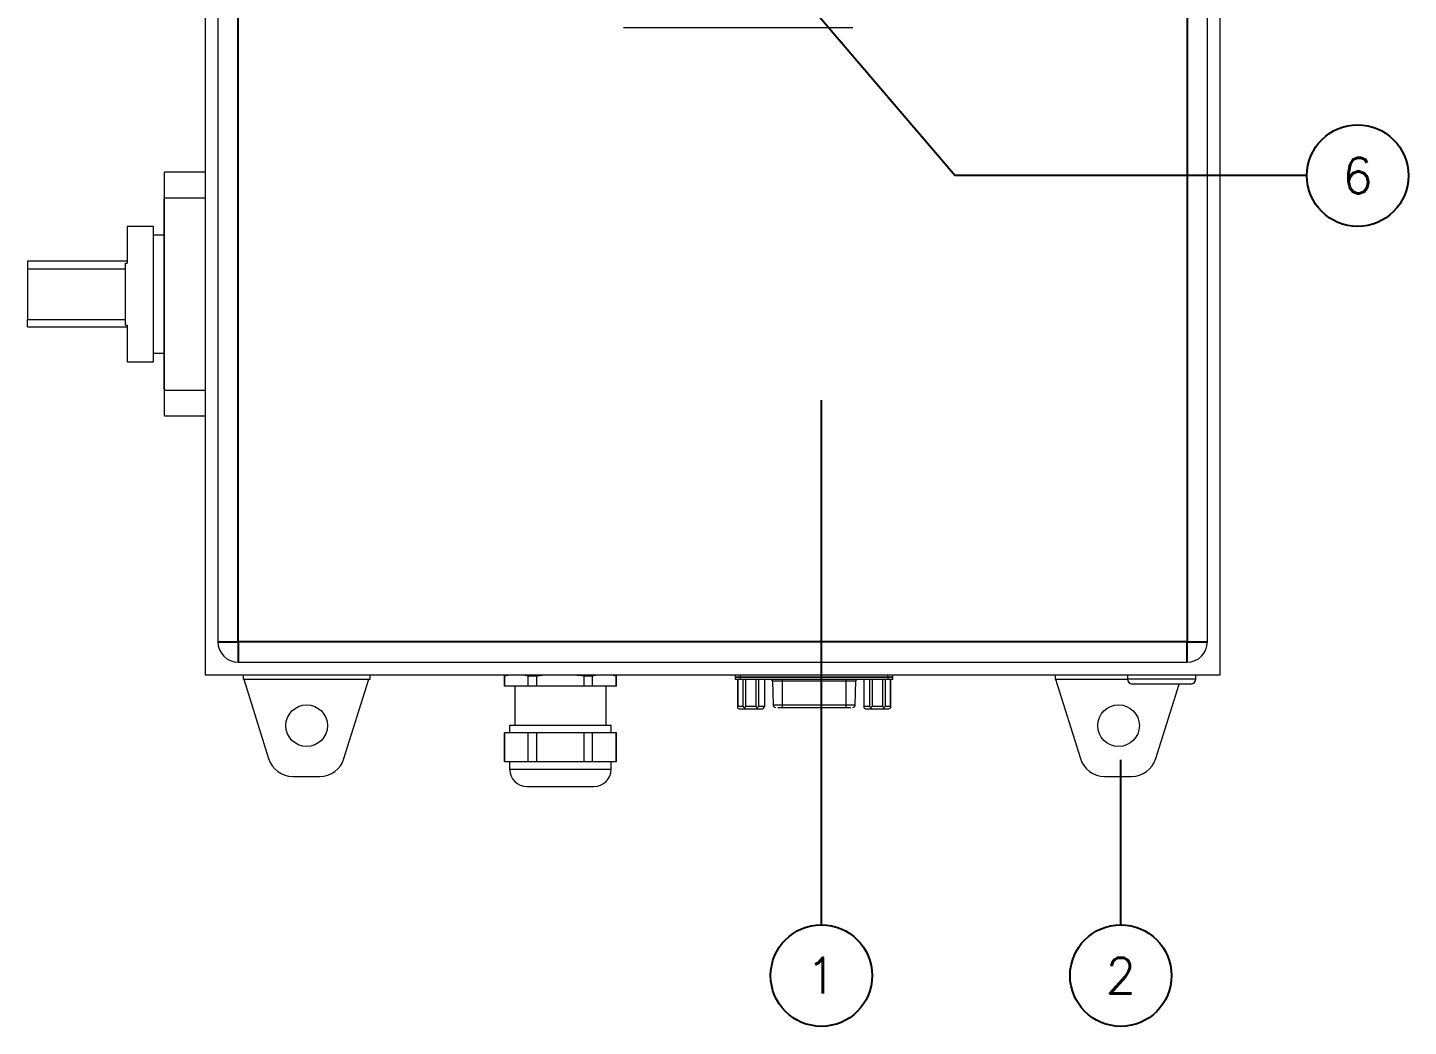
# Model space of a CAD drawing. Extents: x 4137 to 28680, y 2446 to 6814.
# Drawn here: x 14138.9 to 14481.8, y 2944 to 3191.9 of the extents above; entities that cross this region are included whole.
import ezdxf
from ezdxf.enums import TextEntityAlignment as Align

# ---------------------------------------------------------------- set-up
doc = ezdxf.new("R2010")
doc.units = 0
doc.header["$LTSCALE"] = 0.5
doc.layers.get('0').update_dxf_attribs({"linetype": 'CONTINUOUS'})
doc.layers.add('DIM', color=5, linetype='CONTINUOUS')
doc.layers.add('VOL', color=2, linetype='CONTINUOUS')
doc.styles.get("Standard").update_dxf_attribs({"font": 'simplex.shx'})

msp = doc.modelspace()

# ---------------------------------------------------------------- linework, layer by layer
at = {"color": 7, "linetype": 'Continuous', "lineweight": 15}
for p, q in [((14183.02, 3409.29), (14183.02, 3031.29)), ((14183.02, 3409.29), (14183.02, 3031.29)), ((14435.02, 3031.29), (14435.02, 3409.29)), ((14435.02, 3031.29), (14435.02, 3409.29)), ((14186.17, 3401.1), (14186.17, 3039.48)), ((14186.17, 3401.1), (14186.17, 3039.48)), ((14431.87, 3039.48), (14431.87, 3401.1)), ((14431.87, 3039.48), (14431.87, 3401.1)), ((14286.87, 3191.94), (14343.8, 3191.94)), ((14286.87, 3191.94), (14343.8, 3191.94)), ((14183.02, 3156.03), (14172.94, 3156.03)), ((14172.94, 3149.73), (14172.94, 3156.03)), ((14183.02, 3156.03), (14172.94, 3156.03)), ((14172.94, 3149.73), (14172.94, 3156.03)), ((14172.94, 3153.89), (14172.81, 3153.89)), ((14172.81, 3153.89), (14172.81, 3149.48)), ((14172.94, 3153.89), (14172.81, 3153.89)), ((14172.81, 3153.89), (14172.81, 3149.48)), ((14172.81, 3102.1), (14172.81, 3149.48)), ((14172.81, 3102.1), (14172.81, 3149.48)), ((14172.94, 3149.73), (14183.02, 3149.73)), ((14172.94, 3101.85), (14172.94, 3149.73)), ((14172.94, 3149.73), (14183.02, 3149.73)), ((14172.94, 3101.85), (14172.94, 3149.73)), ((14170.17, 3142.55), (14163.62, 3142.55)), ((14163.62, 3142.55), (14163.62, 3133.51)), ((14170.17, 3142.55), (14163.62, 3142.55)), ((14163.62, 3142.55), (14163.62, 3133.51)), ((14170.17, 3109.03), (14170.17, 3142.55)), ((14170.17, 3109.03), (14170.17, 3142.55)), ((14172.81, 3140.47), (14170.17, 3140.47)), ((14172.81, 3140.47), (14170.17, 3140.47)), ((14163.62, 3133.94), (14138.92, 3133.94)), ((14138.92, 3133.94), (14138.92, 3132.09)), ((14163.62, 3133.94), (14138.92, 3133.94)), ((14138.92, 3133.94), (14138.92, 3132.09)), ((14138.92, 3132.09), (14138.92, 3119.5)), ((14138.92, 3132.09), (14163.24, 3132.09)), ((14138.92, 3132.09), (14138.92, 3119.5)), ((14138.92, 3132.09), (14163.24, 3132.09)), ((14163.24, 3133.51), (14163.62, 3133.51)), ((14163.24, 3132.09), (14163.24, 3133.51)), ((14163.24, 3133.51), (14163.62, 3133.51)), ((14163.24, 3132.09), (14163.24, 3133.51)), ((14163.24, 3119.5), (14163.24, 3132.09)), ((14163.24, 3119.5), (14163.24, 3132.09)), ((14138.92, 3119.5), (14163.24, 3119.5)), ((14138.92, 3117.64), (14138.92, 3119.5)), ((14138.92, 3119.5), (14163.24, 3119.5)), ((14138.92, 3117.64), (14138.92, 3119.5)), ((14138.92, 3117.64), (14163.62, 3117.64)), ((14138.92, 3117.64), (14163.62, 3117.64)), ((14163.24, 3118.07), (14163.24, 3119.5)), ((14163.24, 3118.07), (14163.24, 3119.5)), ((14163.24, 3118.07), (14163.62, 3118.07)), ((14163.24, 3118.07), (14163.62, 3118.07)), ((14163.62, 3118.07), (14163.62, 3109.03)), ((14163.62, 3118.07), (14163.62, 3109.03)), ((14170.17, 3111.11), (14172.81, 3111.11)), ((14170.17, 3111.11), (14172.81, 3111.11)), ((14163.62, 3109.03), (14170.17, 3109.03)), ((14163.62, 3109.03), (14170.17, 3109.03)), ((14172.81, 3102.1), (14172.81, 3097.69)), ((14172.81, 3102.1), (14172.81, 3097.69)), ((14183.02, 3101.85), (14172.94, 3101.85)), ((14172.94, 3095.55), (14172.94, 3101.85)), ((14183.02, 3101.85), (14172.94, 3101.85)), ((14172.94, 3095.55), (14172.94, 3101.85)), ((14172.81, 3097.69), (14172.94, 3097.69)), ((14172.81, 3097.69), (14172.94, 3097.69)), ((14172.94, 3095.55), (14183.02, 3095.55)), ((14172.94, 3095.55), (14183.02, 3095.55)), ((14191.21, 3034.44), (14426.83, 3034.44)), ((14191.21, 3034.44), (14426.83, 3034.44)), ((14183.02, 3031.29), (14435.02, 3031.29)), ((14183.02, 3031.29), (14435.02, 3031.29)), ((14192.47, 3031.29), (14192.47, 3030.25)), ((14192.47, 3031.29), (14192.47, 3030.25)), ((14223.97, 3030.25), (14223.97, 3031.29)), ((14223.97, 3030.25), (14223.97, 3031.29)), ((14258.09, 3031.29), (14257.32, 3031.09)), ((14258.09, 3031.29), (14257.32, 3031.09)), ((14257.32, 3031.09), (14257.32, 3028.46)), ((14257.32, 3031.09), (14257.37, 3031.09)), ((14257.32, 3031.09), (14257.32, 3028.46)), ((14257.32, 3031.09), (14257.37, 3031.09)), ((14257.37, 3031.09), (14258.46, 3031.29)), ((14257.37, 3031.09), (14258.46, 3031.29)), ((14257.37, 3028.46), (14257.37, 3031.09)), ((14257.37, 3028.46), (14257.37, 3031.09)), ((14263.24, 3031.09), (14265.35, 3031.09)), ((14263.24, 3028.46), (14263.24, 3031.09)), ((14263.24, 3031.09), (14265.35, 3031.09)), ((14263.24, 3028.46), (14263.24, 3031.09)), ((14265.35, 3031.09), (14267.51, 3031.29)), ((14265.35, 3031.09), (14267.51, 3031.29)), ((14265.35, 3028.46), (14265.35, 3031.09)), ((14265.35, 3028.46), (14265.35, 3031.09)), ((14277.09, 3028.46), (14277.09, 3031.09)), ((14277.09, 3031.09), (14279.2, 3031.09)), ((14277.09, 3028.46), (14277.09, 3031.09)), ((14277.09, 3031.09), (14279.2, 3031.09)), ((14279.2, 3031.09), (14280.28, 3031.29)), ((14279.2, 3031.09), (14280.28, 3031.29)), ((14279.2, 3028.46), (14279.2, 3031.09)), ((14279.2, 3028.46), (14279.2, 3031.09)), ((14285.12, 3031.09), (14284.35, 3031.29)), ((14285.12, 3031.09), (14284.35, 3031.29)), ((14285.07, 3028.46), (14285.07, 3031.09)), ((14285.07, 3031.09), (14285.12, 3031.09)), ((14285.07, 3028.46), (14285.07, 3031.09)), ((14285.07, 3031.09), (14285.12, 3031.09)), ((14285.12, 3028.46), (14285.12, 3031.09)), ((14285.12, 3028.46), (14285.12, 3031.09)), ((14314.69, 3030.79), (14314.69, 3031.29)), ((14315.95, 3030.79), (14315.95, 3031.29)), ((14352.49, 3030.79), (14352.49, 3031.29)), ((14353.75, 3030.79), (14353.75, 3031.29)), ((14394.07, 3031.29), (14394.07, 3030.25)), ((14394.07, 3031.29), (14394.07, 3030.25)), ((14412.03, 3031.29), (14412.03, 3030.28)), ((14412.03, 3031.29), (14412.03, 3030.28)), ((14429.04, 3030.28), (14429.04, 3031.29)), ((14429.04, 3030.28), (14429.04, 3031.29)), ((14192.47, 3030.25), (14192.58, 3030.25)), ((14192.47, 3030.25), (14192.58, 3030.25)), ((14192.58, 3030.25), (14223.64, 3030.25)), ((14192.58, 3030.25), (14198.75, 3010.51)), ((14192.58, 3030.25), (14223.64, 3030.25)), ((14192.58, 3030.25), (14198.75, 3010.51)), ((14217.48, 3010.51), (14223.64, 3030.25)), ((14217.48, 3010.51), (14223.64, 3030.25)), ((14223.64, 3030.25), (14223.97, 3030.25)), ((14223.64, 3030.25), (14223.97, 3030.25)), ((14257.37, 3028.46), (14257.32, 3028.46)), ((14257.37, 3028.46), (14257.32, 3028.46)), ((14263.24, 3028.46), (14257.37, 3028.46)), ((14263.24, 3028.46), (14257.37, 3028.46)), ((14259.87, 3028.46), (14259.87, 3018.82)), ((14259.87, 3028.46), (14259.87, 3018.82)), ((14265.35, 3028.46), (14263.24, 3028.46)), ((14265.35, 3028.46), (14263.24, 3028.46)), ((14277.09, 3028.46), (14265.35, 3028.46)), ((14277.09, 3028.46), (14265.35, 3028.46)), ((14279.2, 3028.46), (14277.09, 3028.46)), ((14279.2, 3028.46), (14277.09, 3028.46)), ((14285.07, 3028.46), (14279.2, 3028.46)), ((14285.07, 3028.46), (14279.2, 3028.46)), ((14282.57, 3018.82), (14282.57, 3028.46)), ((14282.57, 3018.82), (14282.57, 3028.46)), ((14285.12, 3028.46), (14285.07, 3028.46)), ((14285.12, 3028.46), (14285.07, 3028.46)), ((14314.69, 3030.79), (14315.95, 3030.79)), ((14314.69, 3030.16), (14314.69, 3030.66)), ((14315.95, 3030.66), (14314.69, 3030.66)), ((14315.95, 3030.16), (14314.69, 3030.16)), ((14315.19, 3030.16), (14315.19, 3023.17)), ((14315.27, 3030.16), (14315.27, 3023.48)), ((14315.95, 3030.79), (14352.49, 3030.79)), ((14315.95, 3030.16), (14315.95, 3030.66)), ((14352.49, 3030.66), (14315.95, 3030.66)), ((14352.49, 3030.16), (14315.95, 3030.16)), ((14316.58, 3030.79), (14316.58, 3030.66)), ((14316.61, 3023.48), (14316.61, 3030.16)), ((14317.16, 3030.16), (14317.16, 3023.48)), ((14319.83, 3023.48), (14319.83, 3030.16)), ((14320.36, 3030.66), (14320.36, 3030.79)), ((14320.38, 3030.16), (14320.38, 3023.48)), ((14321.9, 3030.16), (14321.9, 3023.48)), ((14323.86, 3029.79), (14324.02, 3023.84)), ((14324.86, 3030.79), (14324.86, 3030.66)), ((14326.37, 3029.79), (14326.37, 3030.16)), ((14326.37, 3029.79), (14342.07, 3029.79)), ((14326.37, 3023.84), (14326.37, 3029.79)), ((14342.07, 3030.16), (14342.07, 3029.79)), ((14342.07, 3029.79), (14342.07, 3023.84)), ((14343.58, 3030.66), (14343.58, 3030.79)), ((14344.42, 3023.84), (14344.58, 3029.79)), ((14346.55, 3030.16), (14346.55, 3023.48)), ((14348.06, 3023.48), (14348.06, 3030.16)), ((14348.08, 3030.79), (14348.08, 3030.66)), ((14348.61, 3030.16), (14348.61, 3023.48)), ((14351.29, 3023.48), (14351.29, 3030.16)), ((14351.83, 3030.16), (14351.83, 3023.48)), ((14351.86, 3030.66), (14351.86, 3030.79)), ((14352.49, 3030.79), (14353.75, 3030.79)), ((14352.49, 3030.66), (14352.49, 3030.16)), ((14353.75, 3030.66), (14352.49, 3030.66)), ((14353.75, 3030.16), (14352.49, 3030.16)), ((14353.17, 3023.48), (14353.17, 3030.16)), ((14353.25, 3023.17), (14353.25, 3030.16)), ((14353.75, 3030.16), (14353.75, 3030.66)), ((14394.07, 3030.25), (14394.18, 3030.25)), ((14394.07, 3030.25), (14394.18, 3030.25)), ((14394.18, 3030.25), (14412.03, 3030.25)), ((14394.18, 3030.25), (14400.35, 3010.51)), ((14394.18, 3030.25), (14412.03, 3030.25)), ((14394.18, 3030.25), (14400.35, 3010.51)), ((14419.08, 3010.51), (14424.86, 3029.02)), ((14419.08, 3010.51), (14424.86, 3029.02)), ((14316.61, 3023.48), (14315.27, 3023.48)), ((14315.82, 3022.85), (14317.16, 3022.85)), ((14316.84, 3023.17), (14317.16, 3023.48)), ((14319.83, 3023.48), (14317.16, 3023.48)), ((14317.16, 3022.85), (14319.83, 3022.85)), ((14319.83, 3022.85), (14321.17, 3022.85)), ((14321.9, 3023.48), (14320.38, 3023.48)), ((14324.67, 3023.23), (14324.65, 3023.23)), ((14325.21, 3023.23), (14326.37, 3023.23)), ((14326.37, 3023.84), (14342.07, 3023.84)), ((14326.37, 3023.23), (14326.37, 3023.84)), ((14326.37, 3023.23), (14342.07, 3023.23)), ((14342.07, 3023.84), (14342.07, 3023.23)), ((14342.07, 3023.23), (14343.23, 3023.23)), ((14343.79, 3023.23), (14343.77, 3023.23)), ((14348.06, 3023.48), (14346.55, 3023.48)), ((14347.27, 3022.85), (14348.61, 3022.85)), ((14351.29, 3023.48), (14348.61, 3023.48)), ((14348.61, 3022.85), (14351.29, 3022.85)), ((14351.29, 3022.85), (14352.62, 3022.85)), ((14353.17, 3023.48), (14351.83, 3023.48)), ((14258.62, 3018.82), (14258.62, 3016.87)), ((14258.62, 3018.82), (14260.31, 3018.82)), ((14258.62, 3018.82), (14258.62, 3016.87)), ((14258.62, 3018.82), (14260.31, 3018.82)), ((14260.31, 3018.82), (14283.82, 3018.82)), ((14260.31, 3018.82), (14283.82, 3018.82)), ((14283.82, 3016.87), (14283.82, 3018.82)), ((14283.82, 3016.87), (14283.82, 3018.82)), ((14257.32, 3016.87), (14257.32, 3009.81)), ((14257.37, 3016.87), (14257.32, 3016.87)), ((14257.32, 3016.87), (14257.32, 3009.81)), ((14257.37, 3016.87), (14257.32, 3016.87)), ((14257.37, 3009.81), (14257.37, 3016.87)), ((14260.31, 3016.87), (14257.37, 3016.87)), ((14257.37, 3009.81), (14257.37, 3016.87)), ((14260.31, 3016.87), (14257.37, 3016.87)), ((14263.24, 3016.87), (14260.31, 3016.87)), ((14263.24, 3016.87), (14260.31, 3016.87)), ((14263.24, 3009.81), (14263.24, 3016.87)), ((14265.35, 3016.87), (14263.24, 3016.87)), ((14263.24, 3009.81), (14263.24, 3016.87)), ((14265.35, 3016.87), (14263.24, 3016.87)), ((14265.35, 3009.81), (14265.35, 3016.87)), ((14271.22, 3016.87), (14265.35, 3016.87)), ((14265.35, 3009.81), (14265.35, 3016.87)), ((14271.22, 3016.87), (14265.35, 3016.87)), ((14277.09, 3016.87), (14271.22, 3016.87)), ((14277.09, 3016.87), (14271.22, 3016.87)), ((14277.09, 3009.81), (14277.09, 3016.87)), ((14279.2, 3016.87), (14277.09, 3016.87)), ((14277.09, 3009.81), (14277.09, 3016.87)), ((14279.2, 3016.87), (14277.09, 3016.87)), ((14279.2, 3009.81), (14279.2, 3016.87)), ((14282.13, 3016.87), (14279.2, 3016.87)), ((14279.2, 3009.81), (14279.2, 3016.87)), ((14282.13, 3016.87), (14279.2, 3016.87)), ((14285.07, 3016.87), (14282.13, 3016.87)), ((14285.07, 3016.87), (14282.13, 3016.87)), ((14285.07, 3009.81), (14285.07, 3016.87)), ((14285.12, 3016.87), (14285.07, 3016.87)), ((14285.07, 3009.81), (14285.07, 3016.87)), ((14285.12, 3016.87), (14285.07, 3016.87)), ((14285.12, 3009.81), (14285.12, 3016.87)), ((14285.12, 3009.81), (14285.12, 3016.87)), ((14257.32, 3009.81), (14257.37, 3009.81)), ((14257.32, 3009.81), (14257.37, 3009.81)), ((14257.37, 3009.81), (14260.31, 3009.81)), ((14257.37, 3009.81), (14260.31, 3009.81)), ((14258.62, 3009.81), (14258.62, 3007.86)), ((14258.62, 3009.81), (14258.62, 3007.86)), ((14260.31, 3009.81), (14263.24, 3009.81)), ((14260.31, 3009.81), (14263.24, 3009.81)), ((14263.24, 3009.81), (14265.35, 3009.81)), ((14263.24, 3009.81), (14265.35, 3009.81)), ((14265.35, 3009.81), (14271.22, 3009.81)), ((14265.35, 3009.81), (14271.22, 3009.81)), ((14271.22, 3009.81), (14277.09, 3009.81)), ((14271.22, 3009.81), (14277.09, 3009.81)), ((14277.09, 3009.81), (14279.2, 3009.81)), ((14277.09, 3009.81), (14279.2, 3009.81)), ((14279.2, 3009.81), (14282.13, 3009.81)), ((14279.2, 3009.81), (14282.13, 3009.81)), ((14282.13, 3009.81), (14285.07, 3009.81)), ((14282.13, 3009.81), (14285.07, 3009.81)), ((14283.82, 3007.86), (14283.82, 3009.81)), ((14283.82, 3007.86), (14283.82, 3009.81)), ((14285.07, 3009.81), (14285.12, 3009.81)), ((14285.07, 3009.81), (14285.12, 3009.81)), ((14204.76, 3006.09), (14211.46, 3006.09)), ((14204.76, 3006.09), (14211.46, 3006.09)), ((14262.91, 3003.57), (14264.02, 3003.57)), ((14262.91, 3003.57), (14264.02, 3003.57)), ((14264.02, 3003.57), (14279.53, 3003.57)), ((14264.02, 3003.57), (14279.53, 3003.57)), ((14406.36, 3006.09), (14413.06, 3006.09)), ((14406.36, 3006.09), (14413.06, 3006.09))]:
    msp.add_line(p, q, dxfattribs=at)
at = {"color": 8, "linetype": 'Continuous', "lineweight": 15}
for p, q in [((14172.81, 3149.48), (14172.94, 3149.48)), ((14172.81, 3149.48), (14172.94, 3149.48)), ((14172.94, 3102.1), (14172.81, 3102.1)), ((14172.94, 3102.1), (14172.81, 3102.1)), ((14323.86, 3029.79), (14326.37, 3029.79)), ((14326.37, 3030.66), (14326.37, 3030.79)), ((14342.07, 3030.66), (14342.07, 3030.79)), ((14342.07, 3029.79), (14344.58, 3029.79)), ((14412.03, 3030.28), (14429.04, 3030.28)), ((14412.03, 3030.28), (14429.04, 3030.28)), ((14324.02, 3023.84), (14326.37, 3023.84)), ((14342.07, 3023.84), (14344.42, 3023.84)), ((14258.62, 3007.86), (14260.31, 3007.86)), ((14258.62, 3007.86), (14260.31, 3007.86)), ((14260.31, 3007.86), (14283.82, 3007.86)), ((14260.31, 3007.86), (14283.82, 3007.86))]:
    msp.add_line(p, q, dxfattribs=at)
at = {"color": 7, "linetype": 'Continuous', "lineweight": 15, "flags": 128}
for points in [[(14319.83, 3023.48), (14319.94, 3023.37), (14320.05, 3023.27), (14320.15, 3023.17)], [(14348.3, 3023.17), (14348.4, 3023.27), (14348.5, 3023.37), (14348.61, 3023.48)], [(14351.29, 3023.48), (14351.39, 3023.37), (14351.5, 3023.27), (14351.6, 3023.17)]]:
    msp.add_lwpolyline(points, dxfattribs=at)
at = {"color": 7, "linetype": 'Continuous', "lineweight": 15}
for centre in [(14208.22, 3018.69), (14208.22, 3018.69), (14409.82, 3018.69), (14409.82, 3018.69)]:
    msp.add_circle(centre, 5.17, dxfattribs=at)
for centre, radius, start, end in [((14191.21, 3039.48), 5.04, 180, 270), ((14191.21, 3039.48), 5.04, 180, 270), ((14426.83, 3039.48), 5.04, 270, 0), ((14426.83, 3039.48), 5.04, 270, 0), ((14323.48, 3029.78), 0.378, 1.5, 90), ((14344.96, 3029.78), 0.378, 90, 178.5), ((14413.29, 3030.28), 1.26, 180, 270), ((14413.29, 3030.28), 1.26, 180, 270), ((14427.78, 3030.28), 1.26, 270, 0), ((14427.78, 3030.28), 1.26, 270, 0), ((14324.65, 3023.86), 0.63, 181.5, 270), ((14343.8, 3023.86), 0.63, 270, 358.5), ((14204.76, 3012.39), 6.3, 197.354, 270), ((14204.76, 3012.39), 6.3, 197.354, 270), ((14211.46, 3012.39), 6.3, 270, 342.646), ((14211.46, 3012.39), 6.3, 270, 342.646), ((14406.36, 3012.39), 6.3, 197.354, 270), ((14406.36, 3012.39), 6.3, 197.354, 270), ((14413.06, 3012.39), 6.3, 270, 342.646), ((14413.06, 3012.39), 6.3, 270, 342.646), ((14262.91, 3007.86), 4.29, 180, 270), ((14262.91, 3007.86), 4.29, 180, 270), ((14279.53, 3007.86), 4.29, 270, 0), ((14279.53, 3007.86), 4.29, 270, 0)]:
    msp.add_arc(centre, radius, start, end, dxfattribs=at)
for centre, major_axis, ratio, start_param, end_param in [((14315.82, 3023.48), (0.546, 0.546), 0.57735, 2.094395, 2.617994), ((14315.82, 3023.48), (0.727, 0), 0.866025, 3.665191, 4.712389), ((14317.16, 3023.48), (-0.546, 0.546), 0.57735, 1.047198, 1.570796), ((14317.16, 3023.48), (0, 0.63), 0.57735, 2.094395, 3.141593), ((14319.83, 3023.48), (0, 0.63), 0.57735, 3.141593, 4.18879), ((14319.83, 3023.48), (0.546, 0.546), 0.57735, 4.712389, 5.235988), ((14321.17, 3023.48), (-0.727, 0), 0.866025, 1.570796, 3.141593), ((14347.27, 3023.48), (0.727, 0), 0.866025, 3.141593, 4.712389), ((14348.61, 3023.48), (-0.546, 0.546), 0.57735, 1.047198, 1.570796), ((14348.61, 3023.48), (0, 0.63), 0.57735, 2.094395, 3.141593), ((14351.29, 3023.48), (0, 0.63), 0.57735, 3.141593, 4.18879), ((14351.29, 3023.48), (0.546, 0.546), 0.57735, 4.712389, 5.235988), ((14352.62, 3023.48), (-0.727, 0), 0.866025, 1.570796, 2.617994), ((14352.62, 3023.48), (0.546, -0.546), 0.57735, 0.523599, 1.047198)]:
    msp.add_ellipse(centre, major_axis=major_axis, ratio=ratio, start_param=start_param, end_param=end_param, dxfattribs=at)
for points, knots in [([(14262.16, 3031.29), (14262.47, 3031.24), (14262.83, 3031.18), (14263.19, 3031.1), (14263.24, 3031.09)], [0, 0, 0, 0, 0.85551, 1, 1, 1, 1]), ([(14262.16, 3031.29), (14262.47, 3031.24), (14262.83, 3031.18), (14263.19, 3031.1), (14263.24, 3031.09)], [0, 0, 0, 0, 0.85551, 1, 1, 1, 1]), ([(14274.93, 3031.29), (14275.44, 3031.25), (14276.17, 3031.19), (14276.89, 3031.11), (14277.09, 3031.09)], [0, 0, 0, 0, 0.71857, 1, 1, 1, 1]), ([(14274.93, 3031.29), (14275.44, 3031.25), (14276.17, 3031.19), (14276.89, 3031.11), (14277.09, 3031.09)], [0, 0, 0, 0, 0.71857, 1, 1, 1, 1]), ([(14283.99, 3031.29), (14284.24, 3031.25), (14284.61, 3031.19), (14284.97, 3031.11), (14285.07, 3031.09)], [0, 0, 0, 0, 0.718571, 1, 1, 1, 1]), ([(14283.99, 3031.29), (14284.24, 3031.25), (14284.61, 3031.19), (14284.97, 3031.11), (14285.07, 3031.09)], [0, 0, 0, 0, 0.718571, 1, 1, 1, 1]), ([(14427.78, 3029.02), (14427.78, 3029.02), (14427.01, 3029.02), (14424.29, 3029.02), (14422.45, 3029.02), (14418.61, 3029.02), (14416.77, 3029.02), (14414.05, 3029.02), (14413.29, 3029.02), (14413.29, 3029.02)], [0, 0, 0, 0, 0.25, 0.25, 0.5, 0.5, 0.75, 0.75, 1, 1, 1, 1]), ([(14427.78, 3029.02), (14427.78, 3029.02), (14427.01, 3029.02), (14424.29, 3029.02), (14422.45, 3029.02), (14418.61, 3029.02), (14416.77, 3029.02), (14414.05, 3029.02), (14413.29, 3029.02), (14413.29, 3029.02)], [0, 0, 0, 0, 0.25, 0.25, 0.5, 0.5, 0.75, 0.75, 1, 1, 1, 1]), ([(14325.21, 3023.23), (14325.25, 3023.23), (14325.38, 3023.23), (14325.65, 3023.23), (14326, 3023.23), (14326.25, 3023.23), (14326.37, 3023.23)], [0, 0, 0, 0, 0.125546, 0.416855, 0.708422, 1, 1, 1, 1]), ([(14342.07, 3023.23), (14342.19, 3023.23), (14342.44, 3023.23), (14342.8, 3023.23), (14343.1, 3023.23), (14343.25, 3023.23), (14343.32, 3023.23)], [0, 0, 0, 0, 0.266118, 0.531745, 0.797864, 1, 1, 1, 1])]:
    msp.add_open_spline(points, degree=3, knots=knots, dxfattribs=at)
at = {"layer": 'DIM'}
for p, q in [((14329.36, 3201.96), (14369.28, 3155.21)), ((14329.36, 3201.96), (14369.28, 3155.21)), ((14456.59, 3155.21), (14369.28, 3155.21)), ((14456.59, 3155.21), (14369.28, 3155.21)), ((14336.03, 2969.25), (14336.03, 3099.44)), ((14336.03, 2969.25), (14336.03, 3099.44)), ((14410.38, 2969.25), (14410.38, 3010.19)), ((14410.38, 2969.25), (14410.38, 3010.19))]:
    msp.add_line(p, q, dxfattribs=at)
for centre in [(14469.19, 3155.21), (14469.19, 3155.21), (14336.03, 2956.65), (14336.03, 2956.65), (14410.38, 2956.65), (14410.38, 2956.65)]:
    msp.add_circle(centre, 12.6, dxfattribs=at)
at = {"layer": 'VOL'}
for p, q in [((14191.21, 3039.48), (14191.21, 3401.1)), ((14191.21, 3039.48), (14191.21, 3401.1)), ((14426.83, 3401.1), (14426.83, 3039.48)), ((14426.83, 3401.1), (14426.83, 3039.48)), ((14186.17, 3039.48), (14191.21, 3039.48)), ((14186.17, 3039.48), (14191.21, 3039.48)), ((14191.21, 3039.48), (14191.21, 3034.44)), ((14426.83, 3039.48), (14191.21, 3039.48)), ((14191.21, 3039.48), (14191.21, 3034.44)), ((14426.83, 3039.48), (14191.21, 3039.48)), ((14426.83, 3039.48), (14431.87, 3039.48)), ((14426.83, 3034.44), (14426.83, 3039.48)), ((14426.83, 3039.48), (14431.87, 3039.48)), ((14426.83, 3034.44), (14426.83, 3039.48))]:
    msp.add_line(p, q, dxfattribs=at)

# ---------------------------------------------------------------- texts
at = {"layer": 'DIM'}
for s, p in [('6', (14469.19, 3155.21)), ('6', (14469.19, 3155.21)), ('1', (14336.03, 2956.65)), ('1', (14336.03, 2956.65)), ('2', (14410.38, 2956.65)), ('2', (14410.38, 2956.65))]:
    msp.add_text(s, height=8.82, dxfattribs=at).set_placement(p, align=Align.MIDDLE)

doc.saveas('drawing.dxf')
